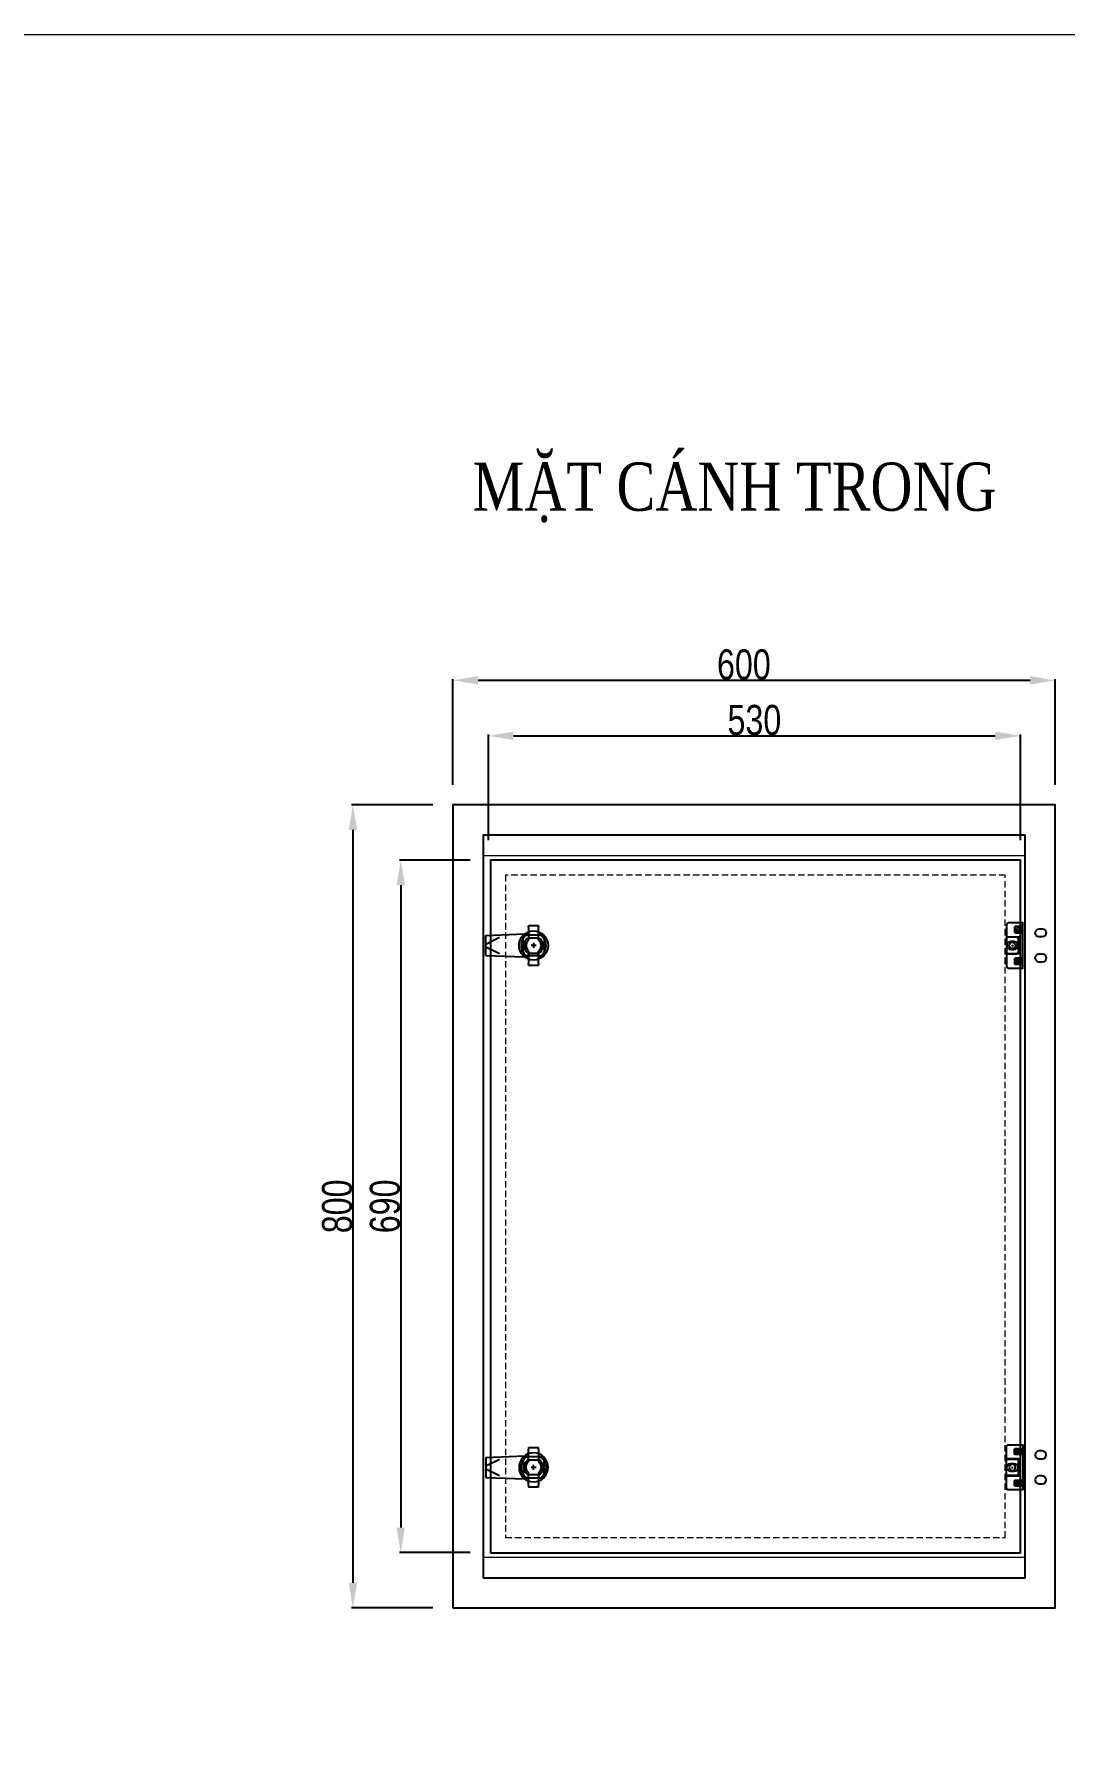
# Model space of a CAD drawing. Header units: inches. Extents: x 21 to 136330, y 8 to 58290.
# Drawn here: x 114452 to 115478, y 24559 to 26270 of the extents above; entities that cross this region are included whole.
import ezdxf
from ezdxf.enums import TextEntityAlignment as Align

# ---------------------------------------------------------------- set-up
doc = ezdxf.new("R2010")
doc.units = ezdxf.units.IN
doc.header["$MEASUREMENT"] = 0
doc.linetypes.add('HIDDEN', pattern=[9.525, 6.35, -3.175])
doc.linetypes.add('HIDDEN2', pattern=[4.7625, 3.175, -1.5875])
doc.layers.add('0 TĂNG CỨNG', color=7, linetype='Continuous', lineweight=15)
doc.layers.add('@.0.DM. NÉT ĐỨT', color=8, linetype='HIDDEN', lineweight=9)
doc.layers.add('@.0.DM. KÍCH THƯỚC', color=8, linetype='Continuous', transparency=0.2)
doc.layers.add('@.0.DM. KÍCH THƯỚC @ 1', color=8, linetype='Continuous', transparency=0.2)
for name, color, linetype in [('@.0.DM. NÉT CHÍNH', 7, 'Continuous'), ('@.0.DM. NÉT CHÍNH @ 1', 7, 'Continuous'), ('@.DM. NÉT CẮT', 2, 'Continuous'), ('@.DM. THIẾT BỊ', 7, 'Continuous')]:
    doc.layers.add(name, color=color, linetype=linetype)
doc.layers.add('@.0.DM. NÉT KHUẤT', color=199, linetype='Continuous', lineweight=5, transparency=0.2)
doc.styles.add('ARIAL', font='arial.ttf')
doc.styles.add('roman', font='roman.shx', dxfattribs={"width": 0.8})
doc.styles.add('Tahoma (Input Text)', font='tahoma.ttf')
doc.styles.add('TEST GHI CHÚ', font='times.ttf', dxfattribs={"width": 0.8, "height": 2.5})
doc.dimstyles.new('Kích thước Duy Mạnh', dxfattribs={"dimtxt": 30, "dimasz": 25, "dimexe": 1.25, "dimexo": 20, "dimtad": 1, "dimdec": 1, "dimtxsty": 'roman', "dimcen": 2.5, "dimclrd": 8, "dimclre": 8, "dimclrt": 2, "dimadec": 0, "dimazin": 0, "dimtfac": 1, "dimtdec": 1, "dimtix": 1, "dimtmove": 0, "dimatfit": 3, "dimfxl": 1, "dimtfillclr": 1, "dimarcsym": 0})

# ---------------------------------------------------------------- blocks, each defined once
blk = doc.blocks.new('KHUNG KT1')
at = {"color": 7}
blk.add_lwpolyline([(0, 0), (7128, 0), (7128, -5040), (0, -5040)], close=True, dxfattribs=at)
at = {"color": 1, "style": 'Tahoma (Input Text)', "flags": 8}
for tag, p in [('#03', (1514.7, -4846.3)), ('#01', (328.9, -4851.1)), ('#05', (2819, -4851.1)), ('#07', (4424, -4851.1)), ('#09', (5172.9, -4851.1)), ('#02', (189.8, -4995.1)), ('#04', (1755.3, -4995.1)), ('#06', (2727.8, -4995.1)), ('#08', (4382.7, -4995.1)), ('#10', (5172.9, -4995.1))]:
    blk.add_attdef(tag, p, '', height=60, dxfattribs=at)
blk.add_attdef('#11', text='', height=60, dxfattribs=at).set_placement((6996, -4961.6), align=Align.CENTER)
at = {"layer": '0 TĂNG CỨNG', "color": 1, "style": 'ARIAL'}
blk.add_attdef('#12', (852.8, -4987.6), '', height=60, dxfattribs=at)
blk = doc.blocks.new('125255')
at = {"layer": '@.DM. THIẾT BỊ'}
h = blk.add_hatch(dxfattribs=at)
h.set_pattern_fill('ANSI31', color=2, scale=0.5, angle=90, style=0)
h.set_pattern_definition([(135, (-85102.3119, -23219.3125), (-1.122532015, -1.122532015), [])])
edge = h.paths.add_edge_path()
edge.add_line((-7.6, 12.7), (-0.2, 12.7))
edge.add_line((-0.2, 12.7), (-0.2, 18.8))
edge.add_line((-0.2, 18.8), (-7.6, 18.8))
edge.add_arc((-7.6, 17.8), 1, 90, 180)
edge.add_line((-8.6, 17.8), (-8.6, 13.7))
edge.add_arc((-7.6, 13.7), 1, 180, 270)
h = blk.add_hatch(dxfattribs=at)
h.set_pattern_fill('ANSI31', color=2, scale=0.5, angle=90, style=0)
h.set_pattern_definition([(135, (-85102.3119, -23250.8125), (-1.122532015, -1.122532015), [])])
edge = h.paths.add_edge_path()
edge.add_line((-7.6, -18.8), (-0.2, -18.8))
edge.add_line((-0.2, -18.8), (-0.2, -12.7))
edge.add_line((-0.2, -12.7), (-7.6, -12.7))
edge.add_arc((-7.6, -13.7), 1, 90, 180)
edge.add_line((-8.6, -13.7), (-8.6, -17.8))
edge.add_arc((-7.6, -17.8), 1, 180, 270)
at = {"layer": '@.DM. THIẾT BỊ', "color": 8}
for p, q in [((-9.2, 4), (-12.2, 4)), ((-12.2, -4), (-9.2, -4))]:
    blk.add_line(p, q, dxfattribs=at)
at = {"layer": '@.DM. THIẾT BỊ', "color": 253}
for p, q in [((-11.4, 0), (-10, 0)), ((-10.7, 0.7), (-10.7, -0.7))]:
    blk.add_line(p, q, dxfattribs=at)
at = {"layer": '@.DM. THIẾT BỊ', "color": 2, "linetype": 'HIDDEN2'}
blk.add_line((-0.2, -18.8), (-0.2, -12.7), dxfattribs=at)
at = {"layer": '@.DM. THIẾT BỊ', "color": 1}
blk.add_lwpolyline([(-16.5, -8.5), (-16.5, -20.5, 0.414214), (-14.5, -22.5), (-0.2, -22.5), (-0.2, 22.5), (-14.5, 22.5, 0.414214), (-16.5, 20.5), (-16.5, 8.5), (-4.5, 8.5), (-4.5, -8.5)], format="xyb", close=True, dxfattribs=at)
at = {"layer": '@.DM. THIẾT BỊ', "color": 2}
for points in [[(-7.6, 12.7), (-0.2, 12.7), (-0.2, 18.8), (-7.6, 18.8, 0.414214), (-8.6, 17.8), (-8.6, 13.7, 0.414214)], [(-7.6, -18.8), (-0.2, -18.8), (-0.2, -12.7), (-7.6, -12.7, 0.414214), (-8.6, -13.7), (-8.6, -17.8, 0.414214)]]:
    blk.add_lwpolyline(points, format="xyb", close=True, dxfattribs=at)
at = {"layer": '@.DM. THIẾT BỊ', "color": 22}
blk.add_lwpolyline([(-16.5, -8.2), (-6.7, -8.2, 0.414214), (-4.7, -6.2), (-4.7, 6.2, 0.414214), (-6.7, 8.2), (-16.5, 8.2)], format="xyb", close=True, dxfattribs=at)
at = {"layer": '@.DM. THIẾT BỊ', "color": 61}
blk.add_circle((-10.7, 0), 3.2, dxfattribs=at)
at = {"layer": '@.DM. THIẾT BỊ', "color": 8}
for centre, start, end in [((-12.2, 0), 90, 270), ((-9.2, 0), 270, 90)]:
    blk.add_arc(centre, 4, start, end, dxfattribs=at)
blk = doc.blocks.new('*D1788')
at = {"layer": '@.0.DM. KÍCH THƯỚC', "color": 8, "lineweight": -2, "transparency": 16777216}
for p, q in [((114868.6, 25522.2), (114868.6, 25627.6)), ((115468.6, 25522.2), (115468.6, 25627.6))]:
    blk.add_line(p, q, dxfattribs=at)
at = {"layer": '@.0.DM. KÍCH THƯỚC', "lineweight": -2, "transparency": 16777216}
blk.add_line((114893.6, 25626.3), (115443.6, 25626.3), dxfattribs=at)
at = {"layer": '@.0.DM. KÍCH THƯỚC', "transparency": 16777216}
for points in [[(114893.6, 25630.5), (114893.6, 25622.1), (114868.6, 25626.3)], [(115443.6, 25630.5), (115443.6, 25622.1), (115468.6, 25626.3)]]:
    blk.add_solid(points, dxfattribs=at)
at = {"layer": 'Defpoints', "color": 0, "transparency": 16777216}
for p in [(115468.6, 25626.3), (114868.6, 25502.2), (115468.6, 25502.2)]:
    blk.add_point(p, dxfattribs=at)
at = {"layer": '@.0.DM. KÍCH THƯỚC', "color": 2, "transparency": 16777216, "insert": (115158.4, 25641.9), "char_height": 30, "attachment_point": 5, "style": 'roman'}
blk.add_mtext('600', dxfattribs=at)
blk = doc.blocks.new('*D1789')
at = {"layer": '@.0.DM. KÍCH THƯỚC', "color": 8, "lineweight": -2, "transparency": 16777216}
for p, q in [((114848.6, 25502.2), (114767.7, 25502.2)), ((114848.6, 24702.2), (114767.7, 24702.2))]:
    blk.add_line(p, q, dxfattribs=at)
at = {"layer": '@.0.DM. KÍCH THƯỚC', "lineweight": -2, "transparency": 16777216}
blk.add_line((114768.9, 25477.2), (114768.9, 24727.2), dxfattribs=at)
at = {"layer": '@.0.DM. KÍCH THƯỚC', "transparency": 16777216}
for points in [[(114764.8, 25477.2), (114773.1, 25477.2), (114768.9, 25502.2)], [(114764.8, 24727.2), (114773.1, 24727.2), (114768.9, 24702.2)]]:
    blk.add_solid(points, dxfattribs=at)
at = {"layer": 'Defpoints', "color": 0, "transparency": 16777216}
for p in [(114868.6, 25502.2), (114768.9, 24702.2), (114868.6, 24702.2)]:
    blk.add_point(p, dxfattribs=at)
at = {"layer": '@.0.DM. KÍCH THƯỚC', "color": 2, "transparency": 16777216, "insert": (114753.3, 25102.2), "char_height": 30, "attachment_point": 5, "rotation": 90, "style": 'roman'}
blk.add_mtext('800', dxfattribs=at)
blk = doc.blocks.new('khoét khoá ngoài 2')
at = {"layer": '@.DM. NÉT CẮT'}
for points in [[(1.5, 4), (-1.5, 4, 1), (-1.5, -4), (1.5, -4, 1)], [(1.5, -21), (-1.5, -21, 1), (-1.5, -29), (1.5, -29, 1)]]:
    blk.add_lwpolyline(points, format="xyb", close=True, dxfattribs=at)
blk = doc.blocks.new('MS722')
at = {"layer": '@.DM. THIẾT BỊ', "color": 4}
for p, q in [((-5, 37.8), (-5, 39.5)), ((5, 39.5), (-5, 39.5)), ((-5, 37.8), (-5, 27.2)), ((5, 39.5), (5, 37.8)), ((5, 27.2), (5, 37.8)), ((-5, 27.2), (-5, 25.3)), ((5, 27.2), (-5, 27.2)), ((5, 25.3), (5, 27.2)), ((-5, 14.2), (-5, 12.2)), ((-5, 12.2), (-5, 1.7)), ((-5, 12.2), (5, 12.2)), ((-5, 0), (-5, 1.7)), ((-5, 0), (5, 0)), ((5, 12.2), (5, 14.2)), ((5, 1.7), (5, 12.2)), ((5, 1.7), (5, 0))]:
    blk.add_line(p, q, dxfattribs=at)
for radius, start, end in [(12.5, 113.5782, 246.4218), (7.5, 131.8103, 228.1897), (12.5, 293.5782, 66.4218), (7.5, 311.8103, 48.1897)]:
    blk.add_arc((0, 19.8), radius, start, end, dxfattribs=at)
at = {"layer": '@.DM. THIẾT BỊ', "color": 9}
for start, end in [(121.7569, 238.2431), (301.7569, 58.2431)]:
    blk.add_arc((0, 19.8), 9.5, start, end, dxfattribs=at)
blk = doc.blocks.new('KTRONG')
at = {"layer": '@.DM. THIẾT BỊ', "color": 8}
for p, q in [((-47.5, 10), (-8.9, 11.5)), ((-47.5, -10), (-47.5, 10)), ((-47.5, 1.4), (-34.1, 8.1)), ((-47.5, -1.4), (-34.1, -8.1)), ((-47.5, -10), (-8.9, -11.5))]:
    blk.add_line(p, q, dxfattribs=at)
at = {"layer": '@.DM. THIẾT BỊ', "color": 1, "ltscale": 10}
blk.add_line((0, 2.5), (0, -2.5), dxfattribs=at)
at = {"layer": '@.DM. THIẾT BỊ', "color": 8}
blk.add_lwpolyline([(10.5, 7.5), (10.5, -7.5, -0.414214), (7.5, -10.5), (-7.5, -10.5, -0.414214), (-10.5, -7.5), (-10.5, 7.5, -0.414214), (-7.5, 10.5), (7.5, 10.5, -0.414214)], format="xyb", close=True, dxfattribs=at)
at = {"layer": '@.DM. THIẾT BỊ', "color": 1, "ltscale": 10}
blk.add_lwpolyline([(2.5, 0), (-2.5, 0)], dxfattribs=at)
at = {"layer": '@.DM. THIẾT BỊ', "color": 8}
blk.add_circle((0, 0), 14.5, dxfattribs=at)
blk.add_blockref('MS722', (0, -19.8), dxfattribs=at)
blk = doc.blocks.new('*D1810')
at = {"layer": '@.0.DM. KÍCH THƯỚC', "color": 8, "lineweight": -2, "transparency": 16777216}
for p, q in [((114885.9, 25447.2), (114815.3, 25447.2)), ((114885.9, 24757.2), (114815.3, 24757.2))]:
    blk.add_line(p, q, dxfattribs=at)
at = {"layer": '@.0.DM. KÍCH THƯỚC', "lineweight": -2, "transparency": 16777216}
blk.add_line((114816.6, 25422.2), (114816.6, 24782.2), dxfattribs=at)
at = {"layer": '@.0.DM. KÍCH THƯỚC', "transparency": 16777216}
for points in [[(114812.4, 25422.2), (114820.7, 25422.2), (114816.6, 25447.2)], [(114812.4, 24782.2), (114820.7, 24782.2), (114816.6, 24757.2)]]:
    blk.add_solid(points, dxfattribs=at)
at = {"layer": 'Defpoints', "color": 0, "transparency": 16777216}
for p in [(114905.9, 25447.2), (114816.6, 24757.2), (114905.9, 24757.2)]:
    blk.add_point(p, dxfattribs=at)
at = {"layer": '@.0.DM. KÍCH THƯỚC', "color": 2, "transparency": 16777216, "insert": (114801, 25102.2), "char_height": 30, "attachment_point": 5, "rotation": 90, "style": 'roman'}
blk.add_mtext('690', dxfattribs=at)
blk = doc.blocks.new('*D1811')
at = {"layer": '@.0.DM. KÍCH THƯỚC', "color": 8, "lineweight": -2, "transparency": 16777216}
for p, q in [((114903.9, 25467.2), (114903.9, 25572.3)), ((115433.9, 25467.2), (115433.9, 25572.3))]:
    blk.add_line(p, q, dxfattribs=at)
at = {"layer": '@.0.DM. KÍCH THƯỚC', "lineweight": -2, "transparency": 16777216}
blk.add_line((114928.9, 25571), (115408.9, 25571), dxfattribs=at)
at = {"layer": '@.0.DM. KÍCH THƯỚC', "transparency": 16777216}
for points in [[(114928.9, 25575.2), (114928.9, 25566.8), (114903.9, 25571)], [(115408.9, 25575.2), (115408.9, 25566.8), (115433.9, 25571)]]:
    blk.add_solid(points, dxfattribs=at)
at = {"layer": 'Defpoints', "color": 0, "transparency": 16777216}
for p in [(115433.9, 25571), (114903.9, 25447.2), (115433.9, 25447.2)]:
    blk.add_point(p, dxfattribs=at)
at = {"layer": '@.0.DM. KÍCH THƯỚC', "color": 2, "transparency": 16777216, "insert": (115168.9, 25586.6), "char_height": 30, "attachment_point": 5, "style": 'roman'}
blk.add_mtext('530', dxfattribs=at)

msp = doc.modelspace()

# ---------------------------------------------------------------- linework, layer by layer
at = {"color": 2, "ltscale": 10}
for points in [[(114941.4229, 25372.6553), (114956.4229, 25372.6553, -0.414213562), (114959.4229, 25369.6553), (114959.4229, 25354.6553, -0.414213562), (114956.4229, 25351.6553), (114941.4229, 25351.6553, -0.414213562), (114938.4229, 25354.6553), (114938.4229, 25369.6553, -0.414213562)], [(114941.4229, 24831.6553), (114956.4229, 24831.6553, 0.414213562), (114959.4229, 24834.6553), (114959.4229, 24849.6553, 0.414213562), (114956.4229, 24852.6553), (114941.4229, 24852.6553, 0.414213562), (114938.4229, 24849.6553), (114938.4229, 24834.6553, 0.414213562)]]:
    msp.add_lwpolyline(points, format="xyb", close=True, dxfattribs=at)
at = {"layer": '@.0.DM. NÉT CHÍNH'}
for points in [[(114868.6229, 24702.1553), (115468.6229, 24702.1553), (115468.6229, 25502.1553), (114868.6229, 25502.1553)], [(114898.6229, 24732.1553), (115438.6229, 24732.1553), (115438.6229, 25472.1553), (114898.6229, 25472.1553)]]:
    msp.add_lwpolyline(points, close=True, dxfattribs=at)
at = {"layer": '@.0.DM. NÉT CHÍNH', "color": 4}
msp.add_lwpolyline([(114905.8729, 24757.1553), (115433.8729, 24757.1553), (115433.8729, 25447.1553), (114905.8729, 25447.1553)], close=True, dxfattribs=at)
at = {"layer": '@.0.DM. NÉT KHUẤT', "color": 6}
for points in [[(114898.8729, 24732.4053), (115438.3729, 24732.4053), (115438.3729, 25471.9053), (114898.8729, 25471.9053)], [(114898.8729, 25451.9053), (115438.3729, 25451.9053), (115438.3729, 24752.4053), (114898.8729, 24752.4053)]]:
    msp.add_lwpolyline(points, close=True, dxfattribs=at)
at = {"layer": '@.0.DM. NÉT ĐỨT'}
msp.add_lwpolyline([(114920.8729, 24772.1553), (115418.8729, 24772.1553), (115418.8729, 25432.1553), (114920.8729, 25432.1553)], close=True, dxfattribs=at)
at = {"layer": '@.DM. NÉT CẮT'}
for points in [[(115427.3729, 25366.1553), (115424.3729, 25366.1553, 1), (115424.3729, 25358.1553), (115427.3729, 25358.1553, 1)], [(115427.3729, 24838.1553), (115424.3729, 24838.1553, -1), (115424.3729, 24846.1553), (115427.3729, 24846.1553, -1)]]:
    msp.add_lwpolyline(points, format="xyb", close=True, dxfattribs=at)

# ---------------------------------------------------------------- block references
for name, p in [('KTRONG', (114948.9229, 25362.1553)), ('125255', (115436.5729, 25362.1553))]:
    msp.add_blockref(name, p)
at = {"xscale": -1, "rotation": 180}
for name, p in [('KTRONG', (114948.9229, 24842.1553)), ('125255', (115436.5729, 24842.1553))]:
    msp.add_blockref(name, p, dxfattribs=at)
at = {"layer": '0 TĂNG CỨNG', "color": 1, "xscale": 0.6789308409752146, "yscale": 0.6789308409752146, "zscale": 0.6789308409752146}
msp.add_blockref('KHUNG KT1', (113306.2353, 26269.8596), dxfattribs=at)
at = {"layer": '@.0.DM. NÉT CHÍNH', "xscale": -1, "rotation": 180}
msp.add_blockref('khoét khoá ngoài 2', (115454.1229, 25349.6553), dxfattribs=at)
at = {"layer": '@.0.DM. NÉT CHÍNH'}
msp.add_blockref('khoét khoá ngoài 2', (115454.1229, 24854.6553), dxfattribs=at)

# ---------------------------------------------------------------- texts
at = {"layer": '@.0.DM. NÉT CHÍNH @ 1', "insert": (114888.1646, 25843.2997), "char_height": 48, "width": 11108.700904, "attachment_point": 1, "style": 'TEST GHI CHÚ'}
msp.add_mtext('{\\fTimes New Roman|b0|i0|c0|p18;\\C7;MẶT CÁNH TRONG}', dxfattribs=at)

# ---------------------------------------------------------------- dimensions: what is measured, and where the dimension line sits
at = {"layer": '@.0.DM. KÍCH THƯỚC @ 1'}
for base, p1, p2, picture, middle in [((115468.6229, 25626.3097), (114868.6229, 25502.1553), (115468.6229, 25502.1553), '*D1788', (115158.352, 25626.3097)), ((115433.8729, 25571.0063), (114903.8729, 25447.1553), (115433.8729, 25447.1553), '*D1811', (115168.8729, 25571.0063))]:
    dim = msp.add_linear_dim(base=base, p1=p1, p2=p2, dimstyle='Kích thước Duy Mạnh', override={"dimscale": 1, "dimdec": 0, "dimclrd": 256, "dimtdec": 0, "dimtix": 1, "dimtofl": 1, "dimtmove": 0, "dimatfit": 3}, dxfattribs=at)
    dim.commit()
    dim.dimension.update_dxf_attribs({"geometry": picture, "text_midpoint": middle, "dimtype": 128})
for base, p1, p2, picture, middle in [((114768.9353, 24702.1553), (114868.6229, 25502.1553), (114868.6229, 24702.1553), '*D1789', (114768.9353, 25102.1553)), ((114816.5784, 24757.1553), (114905.8729, 25447.1553), (114905.8729, 24757.1553), '*D1810', (114816.5784, 25102.1553))]:
    dim = msp.add_linear_dim(base=base, p1=p1, p2=p2, angle=90, dimstyle='Kích thước Duy Mạnh', override={"dimscale": 1, "dimdec": 0, "dimclrd": 256, "dimtdec": 0, "dimtix": 1, "dimtofl": 1, "dimtmove": 0, "dimatfit": 3}, dxfattribs=at)
    dim.commit()
    dim.dimension.update_dxf_attribs({"geometry": picture, "text_midpoint": middle, "dimtype": 128})

doc.saveas('drawing.dxf')
